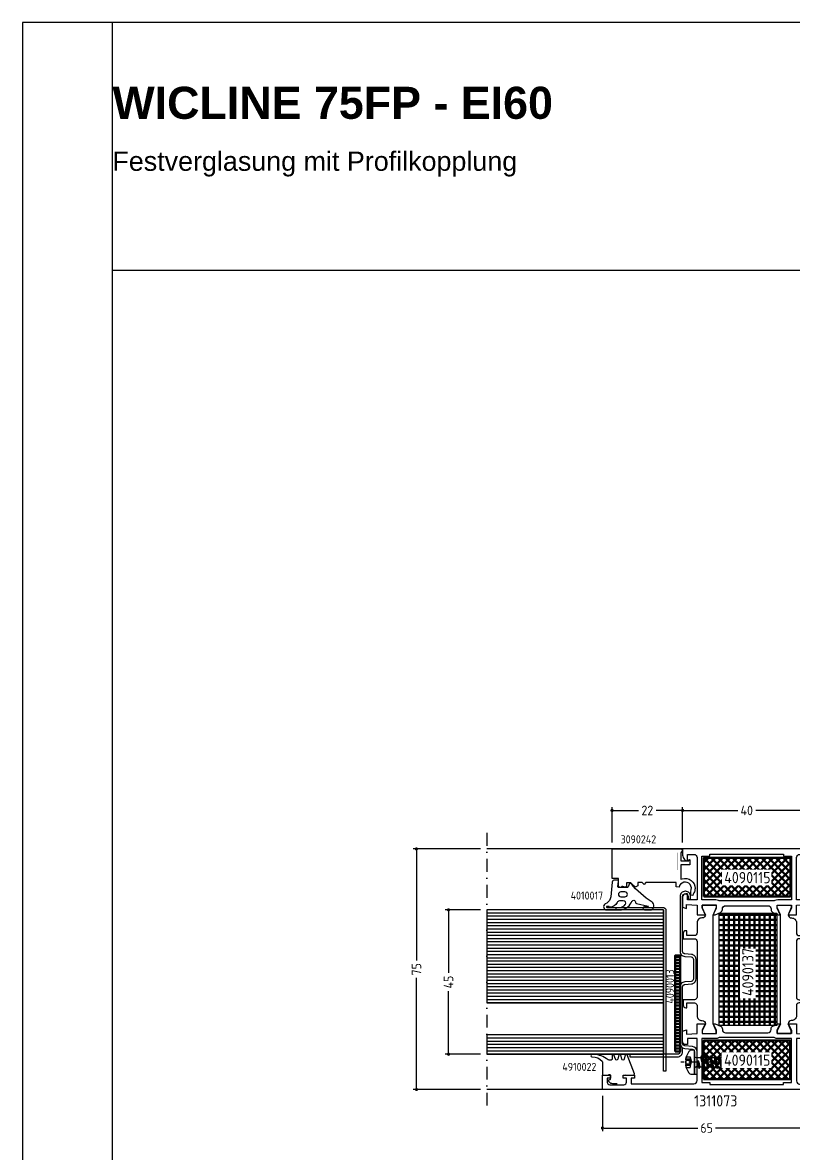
# Model space of a CAD drawing. Header units: millimetres. Extents: x 415 to 4125, y 1522 to 2116.
# Drawn here: x 2294.6 to 2535, y 1763.3 to 2115.9 of the extents above; entities that cross this region are included whole.
import ezdxf

# ---------------------------------------------------------------- set-up
doc = ezdxf.new("R2010")
doc.units = ezdxf.units.MM
for name, pattern in [('AM_ISO02W050', [7.5, 6, -1.5]), ('AM_ISO08W050', [18, 12, -1.5, 3, -1.5]), ('DASHDOT', [8, 4, -2, 0, -2])]:
    doc.linetypes.add(name, pattern=pattern)
for name, color, linetype in [('04TXT', 2, 'Continuous'), ('AM_1', 2, 'Continuous'), ('AM_3', 6, 'AM_ISO02W050'), ('AM_6', 2, 'Continuous'), ('AM_7', 4, 'AM_ISO08W050'), ('CENTER', 7, 'Continuous'), ('DUENN', 7, 'Continuous'), ('GLAS', 7, 'Continuous'), ('PROFILE', 7, 'Continuous'), ('TEXT', 7, 'Continuous'), ('THICKNESS2', 7, 'Continuous'), ('WBC-GER-ENG', 7, 'Continuous')]:
    doc.layers.add(name, color=color, linetype=linetype)
for name, color, linetype, lineweight in [('AM_5', 3, 'Continuous', 25), ('AM_C', 2, 'Continuous', 50), ('AM_D', 7, 'Continuous', 50), ('Cont3', 70, 'Continuous', 18)]:
    doc.layers.add(name, color=color, linetype=linetype, lineweight=lineweight)
doc.layers.add('BOUND_EXT', color=30, linetype='Continuous', plot=False)
doc.layers.add('BOUND_INT', color=30, linetype='Continuous', plot=False)
doc.styles.add('HBS_DIMTEXTSTYLE', font='isocp.shx')
doc.styles.get("Standard").update_dxf_attribs({"font": 'ISOCP.SHX'})
doc.styles.add('SWISS', font='swiss.ttf')
doc.styles.add('SWISSB', font='swissb.ttf')
doc.dimstyles.new('HBS_Cata_1-1', dxfattribs={"dimtxt": 3, "dimasz": 1, "dimexe": 1, "dimexo": 2, "dimgap": 1, "dimtad": 0, "dimtoh": 1, "dimdec": 1, "dimdsep": 46, "dimtxsty": 'HBS_DIMTEXTSTYLE', "dimblk": 'DOT', "dimcen": 0, "dimclrd": 256, "dimclre": 256, "dimclrt": 2, "dimadec": 0, "dimazin": 2, "dimtp": 0.1, "dimtm": 0.1, "dimtfac": 0.7, "dimtdec": 1, "dimtmove": 0, "dimatfit": 3, "dimldrblk": 'NONE', "dimfxl": 1, "dimlwd": -1, "dimlwe": -1, "dimarcsym": 1})

# ---------------------------------------------------------------- blocks, each defined once
blk = doc.blocks.new('WI1311073')
at = {"linetype": 'Continuous'}
for points in [[(17.7, 20.161791), (17.7, 13.4, 0.414214), (18.7, 12.4), (18.856087, 12.4, -0.294108), (19.766453, 11.813803), (20.5, 10.2), (20.5, 9.5), (18.3, 10.5), (17.5, 10.5), (17.5, 6.1), (18.3, 6.1), (20.5, 7.1), (20.5, 4.500001), (17.5, 4.5), (17.279263, 1.2), (18.58563, 1.2), (18.148865, 0), (15, 0, -0.414214), (14, 1), (14, 1.5), (15.9, 1.5), (15.9, 4.5), (2.7, 4.5, 0.414214), (1.7, 3.5), (1.7, 1.5), (3.5, 1.5), (3.712132, 0.987868), (3.310051, 0.585786, -0.198912), (1.895837, 0), (0, 0), (0, 65), (4.5, 65), (4.5, 62.5), (3.5, 62.5), (3.5, 63.5), (2.3, 63.5, 0.414214), (1.5, 62.7), (1.5, 58.3, 0.414214), (2.3, 57.5), (3.5, 57.5), (3.5, 58.5), (4.5, 58.5), (4.5, 55), (3.5, 55), (3.5, 56), (1.8, 56), (1.8, 36.5, 0.414214), (2.8, 35.5), (15.9, 35.5), (15.9, 38.5), (14, 38.5), (14, 39, -0.414214), (15, 40), (18.148865, 40), (18.58563, 38.8), (17.279263, 38.8), (17.5, 35.5), (20.5, 35.499999), (20.5, 32.9), (18.3, 33.9), (17.5, 33.9), (17.5, 29.5), (18.3, 29.5), (20.5, 30.5), (20.5, 29.8), (20.5, 29.8), (19.766453, 28.186197, -0.294108), (18.856087, 27.6), (18.7, 27.6, 0.414214), (17.7, 26.6), (17.7, 20.161791)], [(57.3, 19.709844), (57.3, 13.4, -0.414214), (56.3, 12.4), (56.143913, 12.4, 0.294108), (55.233547, 11.813803), (54.5, 10.2), (54.5, 10.2), (54.5, 9.5), (56.7, 10.5), (57.5, 10.5), (57.5, 6.1), (56.7, 6.1), (54.5, 7.1), (54.5, 4.500001), (57.5, 4.5), (57.720737, 1.2), (56.41437, 1.2), (56.851135, 0), (60, 0, 0.414214), (61, 1), (61, 1.5), (59.1, 1.5), (59.1, 4.5), (72.3, 4.5, -0.414214), (73.3, 3.5), (73.3, 1.5), (71.5, 1.5), (71.287868, 0.987868), (71.689949, 0.585786, 0.198912), (73.104163, 0), (75, 0), (75, 40), (73.104163, 40, 0.198912), (71.689949, 39.414214), (71.287868, 39.012132), (71.5, 38.5), (73.3, 38.5), (73.3, 36.5, -0.414214), (72.3, 35.5), (59.1, 35.5), (59.1, 38.5), (61, 38.5), (61, 39, 0.414214), (60, 40), (56.851135, 40), (56.41437, 38.8), (57.720737, 38.8), (57.5, 35.5), (54.5, 35.499999), (54.5, 32.9), (56.7, 33.9), (57.5, 33.9), (57.5, 29.5), (56.7, 29.5), (54.5, 30.5), (54.5, 29.8), (55.233547, 28.186197, 0.294108), (56.143913, 27.6), (56.3, 27.6, -0.414214), (57.3, 26.6), (57.3, 19.709844)], [(16.2, 19.890623), (16.2, 28.330909, 0.112281), (16.101639, 28.763398, -0.112281), (15.9, 29.65), (15.9, 34), (2.2, 34), (2.2, 31.5), (2.2, 31.5), (1.6, 31.5), (1.6, 8.5), (2.2, 8.5), (2.2, 6), (15.9, 6), (15.9, 10.35, -0.112281), (16.101639, 11.236602, 0.112281), (16.2, 11.669091), (16.2, 19.890623)], [(58.8, 19.709844), (58.8, 28.330909, -0.112281), (58.898361, 28.763398, 0.112281), (59.1, 29.65), (59.1, 34), (72.8, 34), (72.8, 31.5), (72.8, 31.5), (73.4, 31.5), (73.4, 8.5), (72.8, 8.5), (72.8, 6), (59.1, 6), (59.1, 10.35, 0.112281), (58.898361, 11.236602, -0.112281), (58.8, 11.669091), (58.8, 19.709844)]]:
    blk.add_lwpolyline(points, format="xyb", dxfattribs=at)
at = {"color": 7, "linetype": 'Continuous'}
for points, format in [([(35.052353, 30.5), (54.5, 30.5), (54.5, 30.450216), (56.5, 29.45), (57.5, 29.45), (57.5, 33.95), (56.5, 33.95), (54.5, 32.949784), (54.5, 32.9), (54.5, 32.9, -0.414214), (53.5, 33.9), (53.5, 34, 0.414214), (52, 35.5), (48.8, 35.5, -0.414214), (48, 36.3), (48, 38.7), (49.5, 38.7), (49.5, 39, 0.414214), (48.7, 39.8), (47, 39.8), (47, 36.3, -0.414214), (46.2, 35.5), (28.8, 35.5, -0.414214), (28, 36.3), (28, 39.8), (26.3, 39.8, 0.414214), (25.5, 39), (25.5, 38.7), (27, 38.7), (27, 36.3, -0.414214), (26.2, 35.5), (23, 35.5, 0.414214), (21.5, 34), (21.5, 33.9, -0.414214), (20.5, 32.9), (20.5, 32.949784), (18.5, 33.95), (17.5, 33.95), (17.5, 29.45), (18.5, 29.45), (20.5, 30.450216), (20.5, 30.5), (35.052353, 30.5)], "xyb"), ([(29.7, 32.880882, 0, 0, 0), (29.7, 31.2, 0, 0, 0), (23, 31.2, 0, 0, 0), (23, 34.8, 0, 0, 0), (23, 34.8, 0, 0, 0), (29.7, 34.8, 0, 0, 0), (29.7, 32.880882, 0.1, 0.1, 0)], "xyseb"), ([(30.4, 33.014109, 0, 0, 0), (30.4, 34.8, 0, 0, 0), (30.4, 34.8, 0, 0, 0), (37.15, 34.8, 0, 0, 0), (37.15, 32.792063, 0.1, 0.1, 0)], "xyseb"), ([(35.052353, 31.2, 0, 0, 0), (30.4, 31.2, 0, 0, 0), (30.4, 33.014109, 0.1, 0.1, 0)], "xyseb"), ([(37.15, 32.792063, 0, 0, 0), (37.15, 31.2, 0, 0, 0), (35.052353, 31.2, 0.1, 0.1, 0)], "xyseb"), ([(37.85, 32.792063, 0, 0, 0), (37.85, 34.8, 0, 0, 0), (44.6, 34.8, 0, 0, 0), (44.6, 32.658835, 0.1, 0.1, 0)], "xyseb"), ([(44.6, 32.658835, 0, 0, 0), (44.6, 31.2, 0, 0, 0), (44.6, 31.2, 0, 0, 0), (37.85, 31.2, 0, 0, 0), (37.85, 32.792063, 0.1, 0.1, 0)], "xyseb"), ([(45.3, 32.658835, 0, 0, 0), (45.3, 34.8, 0, 0, 0), (45.3, 34.8, 0, 0, 0), (52, 34.8, 0, 0, 0), (52, 31.2, 0, 0, 0), (45.3, 31.2, 0, 0, 0), (45.3, 32.658835, 0.1, 0.1, 0)], "xyseb"), ([(34.030577, 9.5), (54.5, 9.5), (54.5, 9.549784), (56.5, 10.55), (57.5, 10.55), (57.5, 6.05), (56.5, 6.05), (54.5, 7.050216), (54.5, 7.1), (54.5, 7.1, 0.414214), (53.5, 6.1), (53.5, 6, -0.414214), (52, 4.5), (48.8, 4.5, 0.414214), (48, 3.7), (48, 1.3), (49.5, 1.3), (49.5, 1, -0.414214), (48.7, 0.2), (47, 0.2), (47, 3.7, 0.414214), (46.2, 4.5), (28.8, 4.5, 0.414214), (28, 3.7), (28, 0.2), (26.3, 0.2, -0.414214), (25.5, 1), (25.5, 1.3), (27, 1.3), (27, 3.7, 0.414214), (26.2, 4.5), (23, 4.5, -0.414214), (21.5, 6), (21.5, 6.1, 0.414214), (20.5, 7.1), (20.5, 7.050216), (18.5, 6.05), (17.5, 6.05), (17.5, 10.55), (18.5, 10.55), (20.5, 9.549784), (20.5, 9.5), (34.030577, 9.5)], "xyb"), ([(29.7, 6.990274, 0, 0, 0), (29.7, 8.8, 0, 0, 0), (23, 8.8, 0, 0, 0), (23, 5.2, 0, 0, 0), (23, 5.2, 0, 0, 0), (29.7, 5.2, 0, 0, 0), (29.7, 6.990274, 0.1, 0.1, 0)], "xyseb"), ([(34.252702, 8.8, 0, 0, 0), (30.4, 8.8, 0, 0, 0), (30.4, 6.990274, 0.1, 0.1, 0)], "xyseb"), ([(37.15, 6.901456, 0, 0, 0), (37.15, 8.8, 0, 0, 0), (34.252702, 8.8, 0.1, 0.1, 0)], "xyseb"), ([(44.6, 6.901456, 0, 0, 0), (44.6, 8.8, 0, 0, 0), (44.6, 8.8, 0, 0, 0), (37.85, 8.8, 0, 0, 0), (37.85, 6.901456, 0.1, 0.1, 0)], "xyseb"), ([(45.3, 6.901456, 0, 0, 0), (45.3, 5.2, 0, 0, 0), (45.3, 5.2, 0, 0, 0), (52, 5.2, 0, 0, 0), (52, 8.8, 0, 0, 0), (45.3, 8.8, 0, 0, 0), (45.3, 6.901456, 0.1, 0.1, 0)], "xyseb"), ([(30.4, 6.990274, 0, 0, 0), (30.4, 5.2, 0, 0, 0), (30.4, 5.2, 0, 0, 0), (37.15, 5.2, 0, 0, 0), (37.15, 6.901456, 0.1, 0.1, 0)], "xyseb"), ([(37.85, 6.901456, 0, 0, 0), (37.85, 5.2, 0, 0, 0), (44.6, 5.2, 0, 0, 0), (44.6, 6.901456, 0.1, 0.1, 0)], "xyseb")]:
    blk.add_lwpolyline(points, format=format, dxfattribs=at)
blk = doc.blocks.new('4080436_custom_wos')
blk.add_lwpolyline([(-26.97, 0.4, 0.004374), (-27, 0.42, 0.009393), (-27.04, 0.45, 0.008732), (-27.08, 0.48, 0.006678), (-27.11, 0.5, 0.005796), (-27.14, 0.53, 0.003775), (-27.17, 0.54, 0.00446), (-27.21, 0.56, 0.004745), (-27.24, 0.58, 0.004746), (-27.27, 0.6, 0.005446), (-27.31, 0.62, 0.006611), (-27.35, 0.64, 0.007175), (-27.39, 0.66, 0.007951), (-27.43, 0.68, 0.006443), (-27.47, 0.7, 0.006656), (-27.51, 0.71, 0.007901), (-27.55, 0.72, 0.007046), (-27.58, 0.73, 0.005573), (-27.62, 0.74, 0.006095), (-27.65, 0.75, 0.006961), (-27.7, 0.76, 0.006263), (-27.73, 0.77, 0.005895), (-27.77, 0.78, 0.004888), (-27.81, 0.78, 0.004858), (-27.85, 0.79, 0.005749), (-27.88, 0.79, 0.006349), (-27.92, 0.8, 0.006609), (-27.96, 0.8, 0.006539), (-28, 0.8, 0.006195), (-28.04, 0.8), (-48.2, 0.8, -0.414214), (-49, 1.6), (-49, 16.5), (-49.8, 16.5), (-49.8, 1.6, 0.414214), (-48.2, 0), (-46.99, 0, 0.109506), (-47.19, -0.66), (-47.4, -2.97, -0.388866), (-48.19, -3.7), (-55.2, -3.7), (-55.2, -4.5), (-48.19, -4.5, 0.388866), (-46.6, -3.04), (-46.4, -0.73, -0.388866), (-45.6, 0), (-28.04, 0, -0.031191), (-27.94, -0.01, -0.032117), (-27.84, -0.03, -0.034113), (-27.74, -0.06, -0.033448), (-27.64, -0.11, -0.033036), (-27.55, -0.17, -0.034054), (-27.47, -0.24, -0.033669), (-27.4, -0.32, -0.0353), (-27.34, -0.41, -0.035248), (-27.29, -0.51, -0.034082), (-27.26, -0.62, -0.035248), (-27.24, -0.73), (-27.06, -2.74, 0.009909), (-27.06, -2.8, 0.007889), (-27.05, -2.86, 0.008695), (-27.04, -2.91, 0.00948), (-27.03, -2.97, 0.009796), (-27.01, -3.03, 0.009634), (-27, -3.08, 0.009059), (-26.97, -3.14, 0.316051), (-25.47, -4.2), (-19.48, -4.2, 0.316051), (-17.98, -3.14, 0.010145), (-17.96, -3.08, 0.008062), (-17.94, -3.03, 0.008782), (-17.92, -2.97, 0.009483), (-17.91, -2.92, 0.009718), (-17.9, -2.86, 0.009471), (-17.89, -2.8, 0.008803), (-17.89, -2.74), (-17.71, -0.73, -0.025271), (-17.7, -0.65, -0.025635), (-17.68, -0.57, -0.025685), (-17.65, -0.49, -0.025804), (-17.62, -0.42, -0.025802), (-17.57, -0.35, -0.024503), (-17.53, -0.29, -0.024568), (-17.47, -0.23, -0.024904), (-17.41, -0.18, -0.025509), (-17.35, -0.13, -0.025192), (-17.28, -0.09, -0.046587), (-17.13, -0.03, -0.024117), (-17.06, -0.01, -0.023804), (-16.99, 0, -0.023114), (-16.91, 0), (0.2, 0, -0.414214), (1, -0.8), (1, -0.9, -0.414214), (0.2, -1.7), (-0.7, -1.7), (-0.7, -2.5), (0.2, -2.5, 0.414214), (1.8, -0.9), (1.8, -0.8, 0.414214), (0.2, 0.8), (-16.91, 0.8, 0.006823), (-16.95, 0.8, 0.006631), (-16.99, 0.8, 0.006434), (-17.04, 0.8, 0.006371), (-17.08, 0.79, 0.006494), (-17.12, 0.79, 0.006197), (-17.16, 0.78, 0.006224), (-17.2, 0.77, 0.00638), (-17.24, 0.77, 0.006071), (-17.28, 0.76, 0.005434), (-17.32, 0.75, 0.005653), (-17.36, 0.74, 0.007587), (-17.4, 0.72, 0.009381), (-17.44, 0.71, 0.008193), (-17.49, 0.69, 0.00629), (-17.53, 0.68, 0.006974), (-17.57, 0.66, 0.005712), (-17.61, 0.64, 0.00638), (-17.65, 0.62, 0.005872), (-17.68, 0.6, 0.006229), (-17.72, 0.58, 0.00628), (-17.76, 0.55, 0.007), (-17.8, 0.53, 0.00673), (-17.84, 0.5, 0.005989), (-17.87, 0.48, 0.008282), (-17.91, 0.45, 0.009345), (-17.94, 0.42, 0.006288), (-17.98, 0.4, 0.191525), (-18.51, -0.66), (-18.68, -2.67, -0.388765), (-19.48, -3.4), (-25.47, -3.4, -0.388765), (-26.27, -2.67), (-26.44, -0.66, 0.191525), (-26.97, 0.4)], format="xyb", close=True)
blk.add_arc((-45.6, -0.8), 1.6, 90, 150)
blk = doc.blocks.new('WS4070448')
for p, q in [((45.28, 178.42), (45.28, 176.06)), ((45.28, 178.42), (48.18, 178.42)), ((48.18, 176.06), (48.18, 178.42)), ((45.28, 176.06), (46.73, 174.42)), ((46.73, 174.42), (48.18, 176.06))]:
    blk.add_line(p, q)
blk.add_lwpolyline([(50.05, 189.18, 0.314856), (43.41, 189.18, 0.244912), (42.98, 188.36), (42.98, 187.42), (50.48, 187.42), (50.48, 188.36, 0.244912), (50.05, 189.18, 0.138291)], format="xyb")
for points in [[(45.28, 186.92), (45.28, 186.21)], [(48.18, 186.92), (48.18, 185.5)], [(44.78, 185.92), (47.23, 186.35)], [(44.78, 184.52), (48.68, 185.21)], [(44.78, 183.12), (48.68, 183.81)], [(45.28, 185.63), (45.28, 185.21)], [(45.28, 185.63), (45.28, 184.81)], [(45.28, 185.63), (45.28, 184.81)], [(45.28, 184.23), (45.28, 183.41)], [(48.18, 184.92), (48.18, 184.1)], [(48.18, 183.52), (48.18, 182.7)], [(44.78, 181.72), (48.68, 182.41)], [(44.78, 180.32), (48.68, 181.01)], [(45.28, 182.83), (45.28, 182.01)], [(45.28, 181.43), (45.28, 180.61)], [(45.28, 180.03), (45.28, 179.21)], [(48.18, 182.12), (48.18, 181.3)], [(48.18, 180.72), (48.18, 179.9)], [(44.78, 178.92), (48.68, 179.61)], [(45.28, 178.63), (45.28, 178.42)], [(45.28, 177.23), (45.28, 176.41)], [(47.93, 178.42), (47.93, 176.17), (46.76, 174.78)], [(48.18, 179.32), (48.18, 178.42)], [(48.18, 177.92), (48.18, 177.1)]]:
    blk.add_lwpolyline(points)
for points in [[(44.78, 185.92), (45.28, 185.63), (46.73, 185.98), (47.23, 186.35), (46.73, 186.55), (45.28, 186.21)], [(44.78, 184.52), (45.28, 184.23), (48.18, 184.92), (48.68, 185.21), (48.18, 185.5), (45.28, 184.81)], [(44.78, 183.12), (45.28, 182.83), (48.18, 183.52), (48.68, 183.81), (48.18, 184.1), (45.28, 183.41)], [(44.78, 181.72), (45.28, 181.43), (48.18, 182.12), (48.68, 182.41), (48.18, 182.7), (45.28, 182.01)], [(44.78, 180.32), (45.28, 180.03), (48.18, 180.72), (48.68, 181.01), (48.18, 181.3), (45.28, 180.61)], [(44.78, 178.92), (45.28, 178.63), (48.18, 179.32), (48.68, 179.61), (48.18, 179.9), (45.28, 179.21)]]:
    blk.add_lwpolyline(points, close=True)
for centre, radius, start, end in [((44.78, 186.92), 0.5, 0, 90), ((48.68, 186.92), 0.5, 90, 180), ((45.27, 174.59), 1.47, 353.4244, 89.6688)]:
    blk.add_arc(centre, radius, start, end)
at = {"layer": 'AM_3'}
for p, q in [((45.76, 188.75), (45.76, 190.14)), ((46.17, 188.75), (46.17, 190.03)), ((47.29, 188.75), (47.29, 190.03)), ((47.7, 188.75), (47.7, 190.14))]:
    blk.add_line(p, q, dxfattribs=at)
for points in [[(45.08, 189.98), (45.08, 188.75)], [(45.08, 188.75), (46.73, 188.31)], [(48.38, 188.75), (46.73, 188.31)], [(48.38, 189.98), (48.38, 188.75)]]:
    blk.add_lwpolyline(points, dxfattribs=at)
for centre, radius, start, end in [((45.14, 191.26), 1.28, 267.2848, 298.8872), ((45.42, 189.91), 1.21, 253.6643, 286.3357), ((46.73, 192.91), 2.94, 250.6988, 289.3012), ((46.73, 198.84), 10.13, 264.4948, 275.5052), ((48.32, 191.26), 1.28, 241.1128, 272.7152), ((48.04, 189.91), 1.21, 253.6643, 286.3357)]:
    blk.add_arc(centre, radius, start, end, dxfattribs=at)
at = {"layer": 'AM_7'}
blk.add_line((46.71, 172.66), (46.73, 191.72), dxfattribs=at)
blk = doc.blocks.new('4080257_custom_wos')
blk.add_lwpolyline([(0.8, 0.2, -0.414214), (-0.2, -0.8), (-50.3, -0.8), (-50.3, 0), (-0.2, 0, 0.414214), (0, 0.2), (0, 14.7), (0.8, 14.7), (0.8, 0.2)], format="xyb", close=True)
blk = doc.blocks.new('30x1.5')
at = {"layer": 'AM_C'}
h = blk.add_hatch(dxfattribs=at)
h.set_pattern_fill('LINE', color=256, scale=0.3, angle=90)
h.set_pattern_definition([(90, (2674.2662, 640.5052), (-0.9525, 6e-17), [])])
h.paths.add_polyline_path([(2684.27, 641.71), (2684.27, 640.21), (2714.27, 640.21), (2714.27, 641.71)])
blk.add_lwpolyline([(2684.27, 641.71), (2684.27, 640.21), (2714.27, 640.21), (2714.27, 641.71)], close=True, dxfattribs=at)
blk = doc.blocks.new('WI3090242_255_255')
at = {"linetype": 'Continuous'}
for points, format in [([(-11.5, 20), (-9.2, 20), (-9.2, 22), (0, 22), (0, 0.3), (-0.45, 0.040192), (-1.24641, 0.5), (-3.7, 0.5), (-3.7, -1.9), (-3.5, -1.9, -1), (-3.5, -2.3), (-4.9, -2.3), (-4.9, 0.5), (-6.580485, 0.5)], "xyb"), ([(-6.580485, 0.5), (-9.456587, 0.5), (-9.337115, 0.111765, -0.504614), (-12.300001, -3.9, -0.120349), (-13.668323, -3.507256, 0.072063), (-14.468774, -3.192011), (-14.4, -2.6), (-13.495213, -2.6), (-13.334818, -2.458545), (-13.212628, -2.523256, 1.162392), (-11.937065, 1.115927), (-11.854068, 2), (-10.5, 2), (-10.5, 11.417157), (-11.082843, 12), (-10.5, 12.582843), (-10.5, 14), (-11.5, 14), (-11.883022, 14.821394), (-10.6, 16.35044), (-10.6, 17.5), (-11.7, 17.5), (-11.933518, 17.988332, 0.339409), (-11.903971, 19.205369, -0.613429), (-11.5, 20)], "xyb"), ([(-6.580485, 1.7, 0.1, 0.1, 0), (-1.2, 1.7, 0, 0, 0), (-1.2, 20.8, 0, 0, 0), (-8, 20.8, 0, 0, 0), (-8, 19.1, 0, 0, 0), (-8, 19.1, 0, 0, -0.414214), (-8.3, 18.8, 0, 0, 0), (-9.5, 18.8, 0, 0, 0), (-9.5, 1.7, 0, 0, 0), (-6.580485, 1.7, 0.1, 0.1, 0)], "xyseb")]:
    blk.add_lwpolyline(points, format=format, dxfattribs=at)
blk = doc.blocks.new('WI4010017_252_252')
at = {"linetype": 'Continuous'}
for points in [[(-3.47175, 2.422849, -0.240056), (-5.376381, 3.657427), (-5.644, 4.12, 0.767327), (-7.51, 3.62), (-7.51, -0.349, 0.286745), (-5.263, -3.944), (-4.861, -4.14, -0.149451), (-4.733, -4.259), (-4.577, -4.53, -0.57735), (-5.01, -5.28), (-5.132603, -5.28), (-5.173206, -5.305874, 0.158399), (-5.556307, -5.595998), (-6.371855, -9.276574, -0.113567), (-6.429677, -9.398061, -0.190093), (-6.510385, -9.193232), (-6.51, -8.11996, 1), (-7.51, -8.119601), (-7.51074, -10.181154, 0.009709), (-7.51, -10.219981, 0.587918), (-5.076012, -10.468668, -0.091591), (0.808851, -3.934984, 0.553622), (0.702606, -3.437713), (-0.302606, -3.071846, -0.315299), (-0.5, -2.789938), (-0.5, -0.1, -0.449698), (-0.164202, 0.197856), (1.464202, 0.002144, 0.449698), (1.8, 0.3), (1.8, 1.1565, 0.354573), (1.165065, 1.939286), (-3.47175, 2.422849)], [(-4.715, -0.285, 0.292811), (-5.171, 0.444, -0.290987), (-6.61, 2.708), (-6.61, 2.92), (-6.51, 2.92, 0.414214), (-6.41, 3.02), (-6.41, 3.62, 0.414214), (-6.51, 3.72), (-6.61, 3.72, 0.414214), (-6.71, 3.62), (-6.71, -0.483, 0.244698), (-5.857, -2.121), (-5.812, -2.153, 0.673804), (-4.723, -1.448), (-4.715, -0.285)], [(-1.91, -0.73, 1), (-3.41, -0.73), (-3.41, -2.03, 1), (-1.91, -2.03), (-1.91, -0.73)]]:
    blk.add_lwpolyline(points, format="xyb", close=True, dxfattribs=at)
blk = doc.blocks.new('4090137_custom_wos')
blk.add_lwpolyline([(35.7, 9), (35.7, -9), (0.7, -9), (0.7, 9), (35.7, 9)], close=True)
blk = doc.blocks.new('4090137x')
at = {"layer": 'AM_C'}
h = blk.add_hatch(dxfattribs=at)
h.set_pattern_fill('NET', color=1, scale=0.5)
h.set_pattern_definition([(0, (-121.9446, -27.6104), (0, 1.5875), []), (90, (-121.9446, -27.6104), (-1.5875, 1e-16), [])])
h.paths.add_polyline_path([(1992.76, 607.79), (1992.76, 642.79), (1974.76, 642.79), (1974.76, 607.79)])
at = {"layer": 'AM_1', "rotation": 90}
blk.add_blockref('4090137_custom_wos', (1983.76, 607.09), dxfattribs=at)
at = {"layer": '04TXT', "insert": (1981.95, 617.02), "char_height": 3.5, "attachment_point": 1, "rotation": 90, "bg_fill": 3, "box_fill_scale": 1.2, "bg_fill_color": 256, "bg_fill_transparency": 0}
blk.add_mtext_dynamic_manual_height_columns('{\\C7;4090137}', width=13.9994, gutter_width=12.5, heights=[3.4], dxfattribs=at)
blk = doc.blocks.new('4090115x')
at = {"layer": 'AM_C'}
h = blk.add_hatch(dxfattribs=at)
h.set_pattern_fill('ANSI37', color=256, scale=0.5)
h.set_pattern_definition([(45, (1908.0058, 619.6753), (-1.12253, 1.12253), []), (135, (1908.0058, 619.6753), (-1.12253, -1.12253), [])])
h.paths.add_polyline_path([(1941.96, 636.34), (1941.96, 663.34), (1929.96, 663.34), (1929.96, 636.34)])
at = {"layer": 'AM_D', "color": 2}
blk.add_lwpolyline([(1941.96, 636.34), (1941.96, 663.34), (1929.96, 663.34), (1929.96, 636.34), (1941.96, 636.34)], close=True, dxfattribs=at)
at = {"layer": '04TXT', "insert": (1934.34, 642.74), "char_height": 3.5, "attachment_point": 1, "rotation": 90, "bg_fill": 3, "box_fill_scale": 1.2, "bg_fill_color": 256, "bg_fill_transparency": 0}
blk.add_mtext_dynamic_manual_height_columns('{\\C7;4090115}', width=13.9994, gutter_width=12.5, heights=[3.4], dxfattribs=at)
blk = doc.blocks.new('WI4910022')
at = {"linetype": 'Continuous'}
for points, format in [([(0, -7.384542), (0, -9.699781, 0.537715), (0.418, -9.975781), (6.318, -7.675781, 0.71283), (6.278, -7.109781), (4.977, -6.761781, -0.767327), (4.977, -6.037781), (6.278, -5.689781, 0.767327), (6.278, -5.109781), (4.961, -4.756781, -0.767327), (4.961, -4.075781), (6.278, -3.589781, 0.876976), (6.2, -2.999781), (5, -2.999781, -0.414214), (4.7, -2.699781), (4.7, -2.479781, -0.288751), (5.2, -1.180781, 0.150709), (6.444974, 3.166565, 1.016945), (5.644974, 3.153565, -0.221064), (4.326972, 0.049094, -0.039181), (3.703, 0.000219), (0.3, 0.000219, 0.414214), (0, -0.299781), (0, -1.615021), (0.187939, -2.131377, -0.520567), (0, -2.399781), (-1.33218, -2.399781, -0.36397), (-1.529142, -2.234511), (-1.576655, -1.965052, 0.594937), (-1.910016, -1.853511), (-2.122998, -2.052119, 0.208), (-2.6, -3.14915), (-2.6, -4.591673)], "xyb"), ([(-1.601403, -4.553482, 0, 0, 0.215574), (-1.909647, -3.76437, 0, 0, -0.717695), (-1.663439, -3.252018, 0, 0, 0), (-0.226878, -3.428405, 0, 0, -0.378866), (0.3, -4.023933, 0, 0, 0), (0.3, -4.97563, 0, 0, 0), (0.3, -4.97563, 0, 0, -0.378866), (-0.226878, -5.571158, 0, 0, 0), (-1.663439, -5.747545, 0, 0, -0.717695), (-1.909647, -5.235193, 0, 0, 0.188379), (-1.601403, -4.553482, 0.1, 0.1, 0)], "xyseb"), ([(2.565643, -4.199781, 0, 0, 0), (2.300038, -4.199781, 0, 0, -0.414214), (1.700038, -3.599781, 0, 0, 0), (1.700038, -2.399781, 0, 0, -0.414214), (2.300038, -1.799781, 0, 0, 0), (2.800038, -1.799781, 0, 0, -0.414214), (3.400038, -2.399781, 0, 0, 0), (3.400038, -3.599781, 0, 0, -0.414214), (2.800038, -4.199781, 0, 0, 0), (2.565643, -4.199781, 0.1, 0.1, 0)], "xyseb"), ([(-2.6, -4.591673, 0, 0, 0), (-2.6, -5.850413, 0, 0, 0.208), (-2.122998, -6.947444, 0, 0, 0), (-1.910016, -7.146052, 0, 0, 0.594937), (-1.576655, -7.034511, 0, 0, 0), (-1.529142, -6.765052, 0, 0, -0.36397), (-1.33218, -6.599781, 0, 0, 0), (0, -6.599781, 0, 0, -0.520567), (0.187939, -6.868186, 0, 0, 0), (0.108146, -7.087413, 0.1, 0.1, 0)], "xyseb"), ([(1.300038, -6.990217, 0, 0, 0), (1.300038, -6.299781, 0, 0, -0.414214), (1.800038, -5.799781, 0, 0, 0), (2.416841, -5.799781, 0.1, 0.1, 0)], "xyseb"), ([(2.416841, -5.799781, 0, 0, 0), (2.900038, -5.799781, 0, 0, -0.414214), (3.400038, -6.299781, 0, 0, 0), (3.400038, -6.734514, 0, 0, -0.30908), (2.763268, -7.666214, 0, 0, 0), (1.981653, -7.970932, 0, 0, -0.527791), (1.300038, -7.505083, 0, 0, 0), (1.300038, -6.990217, 0.1, 0.1, 0)], "xyseb")]:
    blk.add_lwpolyline(points, format=format, dxfattribs=at)
blk.add_lwpolyline([(0.108146, -7.087413), (0, -7.384543)], dxfattribs=at)
blk = doc.blocks.new('_Dot')
at = {"color": 0, "linetype": 'ByBlock', "lineweight": -2}
blk.add_line((-0.5, 0), (-1, 0), dxfattribs=at)
at = {"color": 0, "linetype": 'ByBlock', "const_width": 0.5}
blk.add_lwpolyline([(-0.25, 0, 1), (0.25, 0, 1)], format="xyb", close=True, dxfattribs=at)
blk = doc.blocks.new('*D63')
at = {"layer": 'AM_5', "transparency": 16777216}
for p, q in [((2437.43, 1839.24), (2426.43, 1839.24)), ((2427.43, 1838.24), (2427.43, 1819.6)), ((2427.43, 1795.24), (2427.43, 1813.88)), ((2437.43, 1794.24), (2426.43, 1794.24))]:
    blk.add_line(p, q, dxfattribs=at)
at = {"layer": 'Defpoints', "color": 0, "transparency": 16777216}
for p in [(2439.43, 1839.24), (2427.43, 1794.24), (2439.43, 1794.24)]:
    blk.add_point(p, dxfattribs=at)
at = {"layer": 'AM_5', "transparency": 16777216}
for p, rotation in [((2427.43, 1839.24), 90), ((2427.43, 1794.24), 270)]:
    blk.add_blockref('_Dot', p, dxfattribs=dict(at, rotation=rotation))
at = {"layer": 'AM_5', "color": 2, "transparency": 16777216, "insert": (2427.43, 1816.74), "char_height": 3, "attachment_point": 5, "rotation": 90, "style": 'HBS_DIMTEXTSTYLE'}
blk.add_mtext('45', dxfattribs=at)
blk = doc.blocks.new('_None')
blk = doc.blocks.new('*D64')
at = {"layer": 'AM_5', "transparency": 16777216}
for p, q in [((2437.43, 1858.24), (2416.43, 1858.24)), ((2417.43, 1857.24), (2417.43, 1823.45)), ((2417.43, 1784.24), (2417.43, 1818.03)), ((2437.43, 1783.24), (2416.43, 1783.24))]:
    blk.add_line(p, q, dxfattribs=at)
at = {"layer": 'Defpoints', "color": 0, "transparency": 16777216}
for p in [(2439.43, 1858.24), (2417.43, 1783.24), (2439.43, 1783.24)]:
    blk.add_point(p, dxfattribs=at)
at = {"layer": 'AM_5', "transparency": 16777216}
for p, rotation in [((2417.43, 1858.24), 90), ((2417.43, 1783.24), 270)]:
    blk.add_blockref('_Dot', p, dxfattribs=dict(at, rotation=rotation))
at = {"layer": 'AM_5', "color": 2, "transparency": 16777216, "insert": (2417.43, 1820.74), "char_height": 3, "attachment_point": 5, "rotation": 90, "style": 'HBS_DIMTEXTSTYLE'}
blk.add_mtext('75', dxfattribs=at)
blk = doc.blocks.new('*D65')
at = {"layer": 'AM_5', "transparency": 16777216}
for p, q in [((2475.43, 1781.24), (2475.43, 1770.24)), ((2540.43, 1781.24), (2540.43, 1770.24)), ((2476.43, 1771.24), (2505.13, 1771.24)), ((2539.43, 1771.24), (2510.73, 1771.24))]:
    blk.add_line(p, q, dxfattribs=at)
at = {"layer": 'Defpoints', "color": 0, "transparency": 16777216}
for p in [(2475.43, 1783.24), (2540.43, 1783.24), (2540.43, 1771.24)]:
    blk.add_point(p, dxfattribs=at)
at = {"layer": 'AM_5', "transparency": 16777216, "rotation": 180}
blk.add_blockref('_Dot', (2475.43, 1771.24), dxfattribs=at)
at = {"layer": 'AM_5', "transparency": 16777216}
blk.add_blockref('_Dot', (2540.43, 1771.24), dxfattribs=at)
at = {"layer": 'AM_5', "color": 2, "transparency": 16777216, "insert": (2507.93, 1771.24), "char_height": 3, "attachment_point": 5, "style": 'HBS_DIMTEXTSTYLE'}
blk.add_mtext('65', dxfattribs=at)
blk = doc.blocks.new('*D68')
at = {"layer": 'AM_5', "transparency": 16777216}
for p, q in [((2500.43, 1860.24), (2500.43, 1871.24)), ((2501.43, 1870.24), (2517.63, 1870.24)), ((2539.43, 1870.24), (2523.23, 1870.24)), ((2540.43, 1860.24), (2540.43, 1871.24))]:
    blk.add_line(p, q, dxfattribs=at)
at = {"layer": 'Defpoints', "color": 0, "transparency": 16777216}
for p in [(2500.43, 1870.24), (2500.43, 1858.24), (2540.43, 1858.24)]:
    blk.add_point(p, dxfattribs=at)
at = {"layer": 'AM_5', "transparency": 16777216, "rotation": 180}
blk.add_blockref('_Dot', (2500.43, 1870.24), dxfattribs=at)
at = {"layer": 'AM_5', "transparency": 16777216}
blk.add_blockref('_Dot', (2540.43, 1870.24), dxfattribs=at)
at = {"layer": 'AM_5', "color": 2, "transparency": 16777216, "insert": (2520.43, 1870.24), "char_height": 3, "attachment_point": 5, "style": 'HBS_DIMTEXTSTYLE'}
blk.add_mtext('40', dxfattribs=at)
blk = doc.blocks.new('*D69')
at = {"layer": 'AM_5', "transparency": 16777216}
for p, q in [((2478.43, 1860.24), (2478.43, 1871.24)), ((2479.43, 1870.24), (2486.65, 1870.24)), ((2499.43, 1870.24), (2492.21, 1870.24)), ((2500.43, 1860.24), (2500.43, 1871.24))]:
    blk.add_line(p, q, dxfattribs=at)
at = {"layer": 'Defpoints', "color": 0, "transparency": 16777216}
for p in [(2478.43, 1870.24), (2478.43, 1858.24), (2500.43, 1858.24)]:
    blk.add_point(p, dxfattribs=at)
at = {"layer": 'AM_5', "transparency": 16777216, "rotation": 180}
blk.add_blockref('_Dot', (2478.43, 1870.24), dxfattribs=at)
at = {"layer": 'AM_5', "transparency": 16777216}
blk.add_blockref('_Dot', (2500.43, 1870.24), dxfattribs=at)
at = {"layer": 'AM_5', "color": 2, "transparency": 16777216, "insert": (2489.43, 1870.24), "char_height": 3, "attachment_point": 5, "style": 'HBS_DIMTEXTSTYLE'}
blk.add_mtext('22', dxfattribs=at)
blk = doc.blocks.new('$$_EX')
at = {"layer": 'BOUND_EXT'}
for p, q in [((210, 297), (0, 297)), ((0, 297), (0, 0))]:
    blk.add_line(p, q, dxfattribs=at)

msp = doc.modelspace()

# ---------------------------------------------------------------- linework, layer by layer
at = {"layer": 'BOUND_EXT'}
msp.add_line((2322.612, 1521.86), (2322.612, 2115.86), dxfattribs=at)
at = {"layer": 'BOUND_INT'}
msp.add_line((2322.612, 2038.66), (2686.612, 2038.66), dxfattribs=at)
at = {"layer": 'CENTER', "linetype": 'DASHDOT'}
msp.add_line((2439.431, 1863.24), (2439.431, 1778.24), dxfattribs=at)
at = {"layer": 'GLAS'}
for p, q in [((2494.431, 1839.24), (2439.431, 1839.24)), ((2494.431, 1838.24), (2439.431, 1838.24)), ((2494.431, 1837.24), (2439.431, 1837.24)), ((2494.431, 1839.24), (2494.431, 1794.24)), ((2494.431, 1836.24), (2439.431, 1836.24)), ((2494.431, 1835.24), (2439.431, 1835.24)), ((2494.431, 1834.24), (2439.431, 1834.24)), ((2494.431, 1833.24), (2439.431, 1833.24)), ((2494.431, 1832.24), (2439.431, 1832.24)), ((2494.431, 1831.24), (2439.431, 1831.24)), ((2494.431, 1830.24), (2439.431, 1830.24)), ((2494.431, 1829.24), (2439.431, 1829.24)), ((2494.431, 1828.24), (2439.431, 1828.24)), ((2494.431, 1827.24), (2439.431, 1827.24)), ((2494.431, 1826.24), (2439.431, 1826.24)), ((2494.431, 1825.24), (2439.431, 1825.24)), ((2494.431, 1824.24), (2439.431, 1824.24)), ((2494.431, 1823.24), (2439.431, 1823.24)), ((2494.431, 1822.24), (2439.431, 1822.24)), ((2494.431, 1821.24), (2439.431, 1821.24)), ((2494.431, 1820.24), (2439.431, 1820.24)), ((2494.431, 1819.24), (2439.431, 1819.24)), ((2494.431, 1818.24), (2439.431, 1818.24)), ((2494.431, 1817.24), (2439.431, 1817.24)), ((2494.431, 1816.24), (2439.431, 1816.24)), ((2494.431, 1815.24), (2439.431, 1815.24)), ((2494.431, 1814.24), (2439.431, 1814.24)), ((2494.431, 1813.24), (2439.431, 1813.24)), ((2494.431, 1812.24), (2439.431, 1812.24)), ((2494.431, 1811.24), (2439.431, 1811.24)), ((2494.431, 1810.24), (2439.431, 1810.24)), ((2494.431, 1800.24), (2439.431, 1800.24)), ((2494.431, 1799.24), (2439.431, 1799.24)), ((2494.431, 1798.24), (2439.431, 1798.24)), ((2494.431, 1797.24), (2439.431, 1797.24)), ((2494.431, 1796.24), (2439.431, 1796.24)), ((2494.431, 1795.24), (2439.431, 1795.24)), ((2494.431, 1794.24), (2439.431, 1794.24))]:
    msp.add_line(p, q, dxfattribs=at)
for points in [[(2494.431, 1839.24), (2439.431, 1839.24), (2439.431, 1810.24), (2494.431, 1810.24)], [(2494.431, 1800.24), (2439.431, 1800.24), (2439.431, 1794.24), (2494.431, 1794.24)]]:
    msp.add_lwpolyline(points, close=True, dxfattribs=at)
at = {"layer": 'THICKNESS2'}
for p, q in [((2500.431, 1858.24), (2439.431, 1858.24)), ((2500.431, 1783.24), (2439.431, 1783.24))]:
    msp.add_line(p, q, dxfattribs=at)

# ---------------------------------------------------------------- block references
at = {"rotation": 90}
for name, p in [('30x1.5', (3139.836, -889.226)), ('WS4070448', (2691.552, 1745.013))]:
    msp.add_blockref(name, p, dxfattribs=at)
at = {"layer": 'AM_1', "rotation": 90}
for name, p in [('4080436_custom_wos', (2500.431, 1843.24)), ('4080257_custom_wos', (2494.431, 1839.24))]:
    msp.add_blockref(name, p, dxfattribs=at)
at = {"layer": 'DUENN', "linetype": 'Continuous', "rotation": 90}
for name, p in [('WI4010017_252_252', (2480.431, 1846.74)), ('WI4910022', (2475.431, 1787.74))]:
    msp.add_blockref(name, p, dxfattribs=at)
at = {"layer": 'PROFILE', "linetype": 'Continuous', "rotation": 90}
for name, p in [('WI1311073', (2540.431, 1783.24)), ('WI3090242_255_255', (2500.431, 1858.24))]:
    msp.add_blockref(name, p, dxfattribs=at)

# ---------------------------------------------------------------- texts
at = {"insert": (2495.231, 1810.04), "char_height": 2.5, "attachment_point": 1, "rotation": 90}
msp.add_mtext_dynamic_manual_height_columns('4090013', width=18.72764, gutter_width=12.5, heights=[0], dxfattribs=at)
at = {"layer": 'AM_6', "color": 7, "style": 'SWISSB'}
msp.add_text('WICLINE 75FP - EI60', height=10, dxfattribs=at).set_placement((2322.612, 2085.86))
at = {"layer": 'TEXT', "linetype": 'Continuous'}
for s, p in [('3090242', (2481.098, 1859.99)), ('4010017', (2465.518, 1842.463)), ('4910022', (2462.921, 1789.053))]:
    msp.add_text(s, height=2.5, dxfattribs=at).set_placement(p)
at = {"layer": 'WBC-GER-ENG', "insert": (2322.612, 2075.66), "char_height": 6, "width": 253.56594, "attachment_point": 1, "style": 'SWISS'}
msp.add_mtext('{\\C40;Festverglasung mit Profilkopplung}', dxfattribs=at)

# ---------------------------------------------------------------- dimensions: what is measured, and where the dimension line sits
at = {"layer": 'AM_5'}
for base, p1, p2, picture, middle in [((2478.431, 1870.24), (2500.431, 1858.24), (2478.431, 1858.24), '*D69', (2489.431, 1870.24)), ((2500.431, 1870.24), (2540.431, 1858.24), (2500.431, 1858.24), '*D68', (2520.431, 1870.24)), ((2540.431, 1771.24), (2475.431, 1783.24), (2540.431, 1783.24), '*D65', (2507.931, 1771.24))]:
    dim = msp.add_linear_dim(base=base, p1=p1, p2=p2, dimstyle='HBS_Cata_1-1', override={"dimtol": 0, "dimlim": 0, "dimtp": 0.1, "dimtm": 0.1, "dimtfac": 0.71, "dimtdec": 1, "dimtolj": 0, "dimtzin": 8}, dxfattribs=at)
    dim.commit()
    dim.dimension.update_dxf_attribs({"geometry": picture, "text_midpoint": middle})
for base, p1, p2, picture, middle in [((2417.431, 1783.24), (2439.431, 1858.24), (2439.431, 1783.24), '*D64', (2417.431, 1820.74)), ((2427.431, 1794.24), (2439.431, 1839.24), (2439.431, 1794.24), '*D63', (2427.431, 1816.74))]:
    dim = msp.add_linear_dim(base=base, p1=p1, p2=p2, angle=90, dimstyle='HBS_Cata_1-1', override={"dimtol": 0, "dimlim": 0, "dimtp": 0.1, "dimtm": 0.1, "dimtfac": 0.71, "dimtdec": 1, "dimtolj": 0, "dimtzin": 8}, dxfattribs=at)
    dim.commit()
    dim.dimension.update_dxf_attribs({"geometry": picture, "text_midpoint": middle})

# ---------------------------------------------------------------- next in the draw order: block references
at = {"rotation": 270}
for p in [(1870.691, 3785.395), (1870.622, 3728.467)]:
    msp.add_blockref('4090115x', p, dxfattribs=at)
msp.add_blockref('4090137x', (537.096, 1195.389))

# ---------------------------------------------------------------- next in the draw order: texts
at = {"layer": '04TXT', "insert": (2504.012, 1781.457), "char_height": 3.5, "attachment_point": 1, "bg_fill": 3, "box_fill_scale": 1.2, "bg_fill_color": 256, "bg_fill_transparency": 0}
msp.add_mtext_dynamic_manual_height_columns('{\\C7;1311073}', width=13.99938, gutter_width=12.5, heights=[3.402], dxfattribs=at)

# ---------------------------------------------------------------- next in the draw order: block references
at = {"layer": 'Cont3', "xscale": 2, "yscale": 2, "zscale": 2}
msp.add_blockref('$$_EX', (2294.612, 1521.86), dxfattribs=at)

doc.saveas('drawing.dxf')
